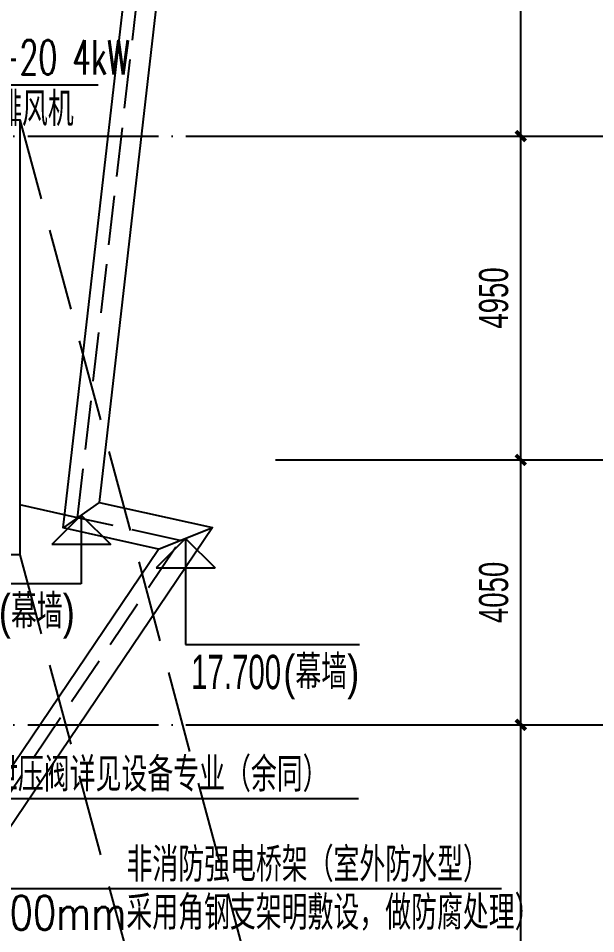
# Model space of a CAD drawing. Extents: x -233336 to 840473, y -28113 to 330904.
# Drawn here: x 116326 to 125156, y 271808 to 285800 of the extents above; entities that cross this region are included whole.
import ezdxf
from ezdxf.xclip import XClip

# ---------------------------------------------------------------- set-up
doc = ezdxf.new("R2010")
doc.units = 0
doc.header["$LTSCALE"] = 1000
doc.header["$XCLIPFRAME"] = 2
doc.linetypes.add('104-14# 核心筒$0$DOTE', pattern=[2.42, 2, -0.2, 0.02, -0.2])
doc.linetypes.add('X-104 14#平面$0$DASH', pattern=[0.35, 0.25, -0.1])
doc.layers.get('0').update_dxf_attribs({"linetype": 'CONTINUOUS'})
doc.layers.get('Defpoints').update_dxf_attribs({"linetype": 'CONTINUOUS'})
for name, color, linetype in [('104-14# 核心筒$0$01-标注_轴线坐标', 8, 'CONTINUOUS'), ('104-14# 核心筒$0$A_AXIS-轴线', 8, '104-14# 核心筒$0$DOTE'), ('CABLETRAY_DIM', 80, 'CONTINUOUS'), ('DIM-动力', 80, 'CONTINUOUS'), ('X-104 14#平面$0$01-标注_标高', 8, 'CONTINUOUS'), ('X-104 14#平面$0$02-TEXT_标注', 9, 'CONTINUOUS'), ('X-104 14#平面$0$A-C_玻璃幕墙', 8, 'CONTINUOUS'), ('X-104 14#平面$0$A-O_分水线', 8, 'CONTINUOUS'), ('X-104 14#平面$0$A-O_屋面', 8, 'CONTINUOUS'), ('X-104 14#平面$0$A-TECH_结构', 8, 'CONTINUOUS')]:
    doc.layers.add(name, color=color, linetype=linetype)
doc.styles.add('104-14# 核心筒$0$_TCH_DIM_T3', font='ros.shx', dxfattribs={"width": 0.705882, "bigfont": 'jd.shx'})
doc.styles.add('_TCH_DIM', font='ROMANS2', dxfattribs={"width": 0.8, "bigfont": 'HZDF2'})
doc.styles.add('_TEL_DIM', font='ROMANS2', dxfattribs={"width": 0.8, "height": 3.5, "bigfont": 'HZDF2'})
doc.styles.add('X-104 14#平面$0$_TCH_DIM', font='ros.shx', dxfattribs={"width": 0.8, "bigfont": 'jd.shx'})
doc.dimstyles.new('104-14# 核心筒$0$_TCH_ARCH&&150', dxfattribs={"dimtxt": 446.25, "dimasz": 150, "dimexe": 375, "dimexo": 450, "dimgap": 189.375, "dimtad": 1, "dimdec": 0, "dimzin": 0, "dimdsep": 46, "dimtxsty": '104-14# 核心筒$0$_TCH_DIM_T3', "dimblk": '104-14# 核心筒$0$_ArchTick', "dimcen": 0.09, "dimclrt": 7, "dimazin": 2, "dimtfac": 1, "dimtdec": 0, "dimtix": 1, "dimtmove": 2, "dimatfit": 3, "dimfxl": 0, "dimtolj": 1, "dimtzin": 0, "dimarcsym": 0})

# ---------------------------------------------------------------- blocks, each defined once
blk = doc.blocks.new('104-14# 核心筒$0$_ArchTick')
at = {"color": 0, "linetype": 'ByBlock', "const_width": 0.4}
blk.add_lwpolyline([(-0.5, -0.5), (0.5, 0.5)], dxfattribs=at)
blk = doc.blocks.new('*D461')
at = {"layer": '104-14# 核心筒$0$01-标注_轴线坐标', "color": 0, "lineweight": -2}
for p, q in [((120710, 275000), (124385, 275000)), ((124010, 267300), (124010, 275000)), ((120710, 267300), (124385, 267300))]:
    blk.add_line(p, q, dxfattribs=at)
at = {"layer": 'Defpoints', "color": 0}
for p in [(120260, 275000), (124010, 275000), (120260, 267300)]:
    blk.add_point(p, dxfattribs=at)
at = {"layer": '104-14# 核心筒$0$01-标注_轴线坐标', "color": 0, "lineweight": -2, "xscale": 150, "yscale": 150, "zscale": 150}
for p, rotation in [((124010, 275000), 90), ((124010, 267300), 270)]:
    blk.add_blockref('104-14# 核心筒$0$_ArchTick', p, dxfattribs=dict(at, rotation=rotation))
at = {"layer": '104-14# 核心筒$0$01-标注_轴线坐标', "color": 7, "insert": (123597, 271150), "char_height": 446.2, "attachment_point": 5, "rotation": 90, "style": '104-14# 核心筒$0$_TCH_DIM_T3'}
blk.add_mtext('\\A1;7700', dxfattribs=at)
blk = doc.blocks.new('*D462')
at = {"layer": '104-14# 核心筒$0$01-标注_轴线坐标', "color": 0, "lineweight": -2}
for p, q in [((120710, 279050), (124385, 279050)), ((124010, 275000), (124010, 279050)), ((120710, 275000), (124385, 275000))]:
    blk.add_line(p, q, dxfattribs=at)
at = {"layer": 'Defpoints', "color": 0}
for p in [(120260, 279050), (124010, 279050), (120260, 275000)]:
    blk.add_point(p, dxfattribs=at)
at = {"layer": '104-14# 核心筒$0$01-标注_轴线坐标', "color": 0, "lineweight": -2, "xscale": 150, "yscale": 150, "zscale": 150}
for p, rotation in [((124010, 279050), 90), ((124010, 275000), 270)]:
    blk.add_blockref('104-14# 核心筒$0$_ArchTick', p, dxfattribs=dict(at, rotation=rotation))
at = {"layer": '104-14# 核心筒$0$01-标注_轴线坐标', "color": 7, "insert": (123597, 277025), "char_height": 446.2, "attachment_point": 5, "rotation": 90, "style": '104-14# 核心筒$0$_TCH_DIM_T3'}
blk.add_mtext('\\A1;4050', dxfattribs=at)
blk = doc.blocks.new('*D463')
at = {"layer": '104-14# 核心筒$0$01-标注_轴线坐标', "color": 0, "lineweight": -2}
for p, q in [((120710, 284000), (124385, 284000)), ((124010, 279050), (124010, 284000)), ((120710, 279050), (124385, 279050))]:
    blk.add_line(p, q, dxfattribs=at)
at = {"layer": 'Defpoints', "color": 0}
for p in [(120260, 284000), (124010, 284000), (120260, 279050)]:
    blk.add_point(p, dxfattribs=at)
at = {"layer": '104-14# 核心筒$0$01-标注_轴线坐标', "color": 0, "lineweight": -2, "xscale": 150, "yscale": 150, "zscale": 150}
for p, rotation in [((124010, 284000), 90), ((124010, 279050), 270)]:
    blk.add_blockref('104-14# 核心筒$0$_ArchTick', p, dxfattribs=dict(at, rotation=rotation))
at = {"layer": '104-14# 核心筒$0$01-标注_轴线坐标', "color": 7, "insert": (123597, 281525), "char_height": 446.2, "attachment_point": 5, "rotation": 90, "style": '104-14# 核心筒$0$_TCH_DIM_T3'}
blk.add_mtext('\\A1;4950', dxfattribs=at)
blk = doc.blocks.new('*D464')
at = {"layer": '104-14# 核心筒$0$01-标注_轴线坐标', "color": 0, "lineweight": -2}
for p, q in [((120710, 288950), (124385, 288950)), ((124010, 284000), (124010, 288950)), ((120710, 284000), (124385, 284000))]:
    blk.add_line(p, q, dxfattribs=at)
at = {"layer": 'Defpoints', "color": 0}
for p in [(120260, 288950), (124010, 288950), (120260, 284000)]:
    blk.add_point(p, dxfattribs=at)
at = {"layer": '104-14# 核心筒$0$01-标注_轴线坐标', "color": 0, "lineweight": -2, "xscale": 150, "yscale": 150, "zscale": 150}
for p, rotation in [((124010, 288950), 90), ((124010, 284000), 270)]:
    blk.add_blockref('104-14# 核心筒$0$_ArchTick', p, dxfattribs=dict(at, rotation=rotation))
at = {"layer": '104-14# 核心筒$0$01-标注_轴线坐标', "color": 7, "insert": (123597, 286475), "char_height": 446.2, "attachment_point": 5, "rotation": 90, "style": '104-14# 核心筒$0$_TCH_DIM_T3'}
blk.add_mtext('\\A1;4950', dxfattribs=at)
blk = doc.blocks.new('104-14# 核心筒')
at = {"layer": '104-14# 核心筒$0$01-标注_轴线坐标'}
for p, q in [((120259.9, 284000), (126259.9, 284000)), ((120259.9, 279050), (126259.9, 279050)), ((120259.9, 275000), (126259.9, 275000))]:
    blk.add_line(p, q, dxfattribs=at)
at = {"layer": '104-14# 核心筒$0$A_AXIS-轴线'}
for p, q in [((-9370.1, 284000), (120259.9, 284000)), ((-9370.1, 275000), (120259.9, 275000))]:
    blk.add_line(p, q, dxfattribs=at)
at = {"layer": '104-14# 核心筒$0$01-标注_轴线坐标'}
for p1, p2, text, picture, middle in [((120259.9, 284000), (120259.9, 288950), '4950', '*D464', (123597.4, 286475)), ((120259.9, 279050), (120259.9, 284000), '4950', '*D463', (123597.4, 281525)), ((120259.9, 275000), (120259.9, 279050), '4050', '*D462', (123597.4, 277025)), ((120259.9, 267300), (120259.9, 275000), '7700', '*D461', (123597.4, 271150))]:
    dim = blk.add_aligned_dim(p1=p1, p2=p2, distance=-3750, text=text, dimstyle='104-14# 核心筒$0$_TCH_ARCH&&150', dxfattribs=at)
    dim.commit()
    dim.dimension.update_dxf_attribs({"geometry": picture, "text_midpoint": middle})
blk = doc.blocks.new('X-104 14#平面')
at = {"layer": 'X-104 14#平面$0$01-标注_标高'}
for p, q in [((117288.9, 278205.4), (116838.9, 277755.4)), ((117288.9, 278205.4), (117738.9, 277755.4)), ((117288.9, 278205.4), (117288.9, 277155.4)), ((117738.9, 277755.4), (116838.9, 277755.4)), ((118884.5, 277850.2), (118434.5, 277400.2)), ((118884.5, 277850.2), (119334.5, 277400.2)), ((118884.5, 277850.2), (118884.5, 276228.4)), ((118434.5, 277400.2), (119334.5, 277400.2)), ((117288.9, 277155.4), (114629.4, 277155.4)), ((118884.5, 276228.4), (121544, 276228.4))]:
    blk.add_line(p, q, dxfattribs=at)
at = {"layer": 'X-104 14#平面$0$02-TEXT_标注', "linetype": 'X-104 14#平面$0$DASH', "ltscale": 5}
for points in [[(116350, 284250), (125102.4, 251698.1)], [(116350, 277600), (125102.4, 245048.1)]]:
    blk.add_lwpolyline(points, dxfattribs=at)
at = {"layer": 'X-104 14#平面$0$A-C_玻璃幕墙'}
blk.add_lwpolyline([(109250, 284000), (109250, 284250), (116350, 284250), (116350, 277600), (111850, 277600), (111850, 277850)], dxfattribs=at)
at = {"layer": 'X-104 14#平面$0$A-O_分水线'}
blk.add_lwpolyline([(117234.1, 278166.3), (116350, 278363.1)], dxfattribs=at)
at = {"layer": 'X-104 14#平面$0$A-O_屋面'}
for points in [[(82349.8, 264577.4), (83499.8, 267565.9), (52926.6, 266284.7), (53491, 268939.8), (17309.3, 268308.2), (22065.4, 284894.6), (62738.3, 285920), (62307.5, 284891.2), (92265.6, 286255.1), (99426.9, 312025), (120741.8, 306094.6), (117562.9, 278400.5), (119297.3, 278014.5), (109062.3, 262867.9), (82417.6, 264753.6)], [(117562.9, 278400.5), (117014.8, 278010.2)], [(118471.8, 277685.9), (119297.3, 278014.5)]]:
    blk.add_lwpolyline(points, dxfattribs=at)
blk.add_lwpolyline([(83126.9, 265204.7), (108809.6, 263387.1), (118471.8, 277685.9), (117014.8, 278010.2), (120196.4, 305727.4), (99774.7, 311409.3), (92650.5, 285772.1), (61541.2, 284355.8), (61978.8, 285400.7), (22444.8, 284404), (17976.2, 268819.9), (54110.7, 269450.7), (53549.7, 266811.2), (84240.1, 268097.3)], close=True, dxfattribs=at)
at = {"layer": 'X-104 14#平面$0$A-TECH_结构', "linetype": 'X-104 14#平面$0$DASH', "ltscale": 3}
blk.add_lwpolyline([(82843.2, 265024.2), (82843.2, 265024.2), (108910.7, 263179.4), (118802, 277817.3), (117234.1, 278166.3), (120414.6, 305874.3), (99635.5, 311655.6), (92496.6, 285965.3), (61847.8, 284570), (62282.6, 285608.4), (22293, 284600.3), (17709.4, 268615.2), (53862.8, 269246.3), (53300.5, 266600.6), (83944, 267884.8), (82843.2, 265024.2), (82843.2, 265024.2)], dxfattribs=at)
ref = blk.add_blockref('104-14# 核心筒', (0, 0))
XClip(ref).set_block_clipping_path([(-38664.3623821461, -25500), (139216.5485069363, 330900)])
at = {"layer": 'X-104 14#平面$0$01-标注_标高', "color": 7, "style": 'X-104 14#平面$0$_TCH_DIM'}
for s, height, width, p in [('(幕墙)', 520.93, 0.8, (116028.2, 276472.9)), ('17.700', 525, 0.64, (118971, 275545.9)), ('(幕墙)', 520.93, 0.8, (120378, 275545.9))]:
    blk.add_text(s, height=height, dxfattribs=dict(at, width=width)).set_placement(p)

msp = doc.modelspace()

# ---------------------------------------------------------------- linework, layer by layer
at = {"layer": 'CABLETRAY_DIM'}
msp.add_line((113467.3, 272498.1), (123714.1, 272498.1), dxfattribs=at)
at = {"layer": 'DIM-动力', "color": 80}
for p, q in [((113006, 284782), (117545.6, 284782)), ((115497.4, 273875.7), (121527.8, 273875.7))]:
    msp.add_line(p, q, dxfattribs=at)

# ---------------------------------------------------------------- block references
msp.add_blockref('X-104 14#平面', (0, 0))

# ---------------------------------------------------------------- texts
at = {"layer": 'CABLETRAY_DIM', "color": 7, "style": '_TCH_DIM', "width": 0.8}
for s, p in [('非消防强电桥架（室外防水型）', (117980.9, 272603.1)), ('500x150（距地300mm采用角钢支架明敷设，做防腐处理）', (112201.4, 271868.1))]:
    msp.add_text(s, height=520.866, dxfattribs=at).set_placement(p)
at = {"layer": 'DIM-动力', "color": 7, "style": '_TEL_DIM'}
for s, height, width, p in [('10#:PF-RF-20 4kW', 525, 0.64, (113451, 284941.3)), ('全面排风兼事故排风机', 520.87, 0.8, (113215.5, 284152)), ('泄压阀详见设备专业（余同）', 520.866, 0.8, (115924.8, 273980.7))]:
    msp.add_text(s, height=height, dxfattribs=dict(at, width=width)).set_placement(p)

doc.saveas('drawing.dxf')
